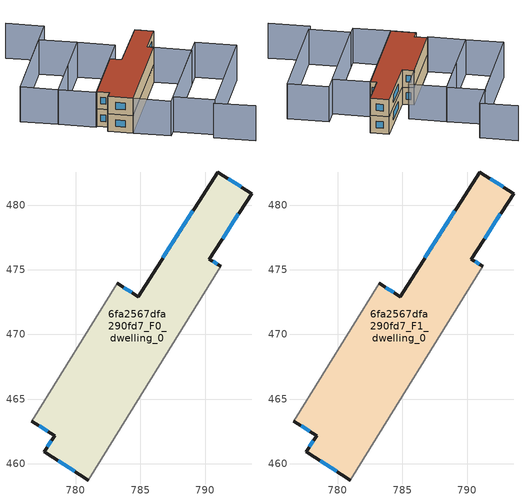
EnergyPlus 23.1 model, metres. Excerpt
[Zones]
6fa2567dfa290fd7_F0_dwelling_0
 floor ground (EU_floor_Construction): 793.58,480.88 790.33,475.82 791.21,475.26 780.98,458.76 777.57,460.94 778.37,462.18 776.62,463.3 783.22,473.94 784.81,472.93 790.98,482.55 z0
 wall outside (EU_wall_Construction): 776.62,463.3 778.37,462.18 777.57,460.94 780.98,458.76 / 791.21,475.26 790.33,475.82 793.58,480.88 790.98,482.55 784.81,472.93 783.22,473.94 z0:3
 wall adiabatic (EU_wall_Construction): 780.98,458.76 791.21,475.26 / 783.22,473.94 776.62,463.3 z0:3
 window (EU_Window_Construction): 778.63,460.26 779.92,459.44 / 778.12,461.8 777.82,461.33 / 777.17,462.95 777.82,462.53 / 784.32,473.24 783.71,473.62 / 789.06,479.55 786.73,475.93 / 792.77,481.4 791.79,482.03 / 791.34,477.4 792.57,479.31 / 790.94,475.44 790.61,475.65 z0.93:2.07
6fa2567dfa290fd7_F1_dwelling_0
 floor to 6fa2567dfa290fd7_F0_dwelling_0 (EU_floor_Construction): 793.58,480.88 790.33,475.82 791.21,475.26 780.98,458.76 777.57,460.94 778.37,462.18 776.62,463.3 783.22,473.94 784.81,472.93 790.98,482.55 z3
 wall outside (EU_wall_Construction): 776.62,463.3 778.37,462.18 777.57,460.94 780.98,458.76 / 791.21,475.26 790.33,475.82 793.58,480.88 790.98,482.55 784.81,472.93 783.22,473.94 z3:6
 wall adiabatic (EU_wall_Construction): 780.98,458.76 791.21,475.26 / 783.22,473.94 776.62,463.3 z3:6
 window (EU_Window_Construction): 778.63,460.26 779.92,459.44 / 778.12,461.8 777.82,461.33 / 777.17,462.95 777.82,462.53 / 784.32,473.24 783.71,473.62 / 789.06,479.55 786.73,475.93 / 792.77,481.4 791.79,482.03 / 791.34,477.4 792.57,479.31 / 790.94,475.44 790.61,475.65 z3.93:5.07
 roof outside (EU_roof_Construction): 780.98,458.76 791.21,475.26 790.33,475.82 793.58,480.88 790.98,482.55 784.81,472.93 783.22,473.94 776.62,463.3 778.37,462.18 777.57,460.94 z6
shading: 797.75,448.8 792.05,452.33 / 773.19,492.46 778.37,489.25 / 778.37,489.25 766.19,469.61 / 771.28,466.26 780.81,481.62 / 780.81,481.62 785.99,478.41 / 785.99,478.41 776.46,463.04 / 776.46,463.04 771.28,466.26 / 803.63,471.01 792.68,453.34 / 792.68,453.34 786.98,456.88 / 786.98,456.88 797.93,474.54 / 797.93,474.54 803.63,471.01 / 780.96,458.73 791.21,475.26 / 791.21,475.26 796.39,472.05 / 796.39,472.05 786.14,455.52 / 786.14,455.52 780.96,458.73 / 780.84,481.67 771.32,466.32 / 771.32,466.32 766.14,469.53 / 766.14,469.53 775.66,484.88 / 775.66,484.88 780.84,481.67 z0:6
[Building]
EU S2 Campaign: North Axis=0; Terrain=City; Solar Distribution=FullExterior
[Site:Location]
Montreal-Trudeau.Intl.AP: Latitude=45.4667; Longitude=-73.75; Time Zone=-5; Elevation=36
[SizingPeriod:WeatherFileDays]
AnnualSizingPeriod: Begin Month=1; Begin Day of Month=1; End Month=12; End Day of Month=31; Day of Week for Start Day=Monday; Use Weather File Daylight Saving Period=No; Use Weather File Rain and Snow Indicators=No
[MATERIAL]
EU_InternalMass_Material: Roughness=MediumRough; Thickness=0.1; Conductivity=1; Density=1800; Specific Heat=900; Thermal Absorptance=0.9; Solar Absorptance=0.7; Visible Absorptance=0.7
[MATERIAL:NOMASS] Roughness=MediumRough; Thermal Absorptance=0.9; Solar Absorptance=0.7; Visible Absorptance=0.7
Name | Thermal Resistance
EU_wall_NoMass; EU_floor_NoMass | 1.51479
EU_roof_NoMass | 2.84114
[WINDOWMATERIAL:SIMPLEGLAZINGSYSTEM]
EU_Window_SimpleGlazing: UFactor=3.53504; Solar Heat Gain Coefficient=0.8; Visible Transmittance=0.8
[CONSTRUCTION]
EU_wall_Construction: EU_wall_NoMass
EU_roof_Construction: EU_roof_NoMass
EU_floor_Construction: EU_floor_NoMass
EU_Window_Construction: EU_Window_SimpleGlazing
EU_InternalMass_Construction: EU_InternalMass_Material
[ZONE] Type=1; Multiplier=1; Ceiling Height=autocalculate; Floor Area=autocalculate; Part of Total Floor Area=Yes
Name | Volume
6fa2567dfa290fd7_F0_dwelling_0 | 370.214
6fa2567dfa290fd7_F1_dwelling_0 | 370.215
[INTERNALMASS] Construction=EU_InternalMass_Construction; Surface Area=123.405
Name | Zone or ZoneList
6fa2567dfa290fd7_F0_dwelling_0_EU_InternalMass | 6fa2567dfa290fd7_F0_dwelling_0
6fa2567dfa290fd7_F1_dwelling_0_EU_InternalMass | 6fa2567dfa290fd7_F1_dwelling_0
[OTHEREQUIPMENT] Fuel Type=Electricity; Design Level Calculation Method=Watts/Area; Power per Zone Floor Area=1; Fraction Latent=0; Fraction Radiant=0; Fraction Lost=0; Carbon Dioxide Generation Rate=0; EndUse Subcategory=EU_Step8_InternalGains
Name | Zone or ZoneList or Space or SpaceList | Schedule
EU_Step8_InternalGain_6fa2567dfa290fd7_F0_dwelling_0_f000 | 6fa2567dfa290fd7_F0_dwelling_0 | EU_Step8_GainSchedule_6fa2567dfa290fd7_F0_dwelling_0_f000
EU_Step8_InternalGain_6fa2567dfa290fd7_F1_dwelling_0_f000 | 6fa2567dfa290fd7_F1_dwelling_0 | EU_Step8_GainSchedule_6fa2567dfa290fd7_F1_dwelling_0_f000
[ZONEVENTILATION:DESIGNFLOWRATE] Schedule=EU_AlwaysOn; Design Flow Rate Calculation Method=AirChanges/Hour; Air Changes per Hour=0.775154; Ventilation Type=Natural; Fan Pressure Rise=0; Fan Total Efficiency=1; Constant Term Coefficient=1; Temperature Term Coefficient=0; Velocity Term Coefficient=0; Velocity Squared Term Coefficient=0; Minimum Indoor Temperature=-100; Maximum Indoor Temperature=100; Delta Temperature=-100; Minimum Outdoor Temperature=-100; Maximum Outdoor Temperature=100; Maximum Wind Speed=40
Name | Zone or ZoneList or Space or SpaceList
EU_ConstantAir_6fa2567dfa290fd7_F0_dwelling_0 | 6fa2567dfa290fd7_F0_dwelling_0
EU_ConstantAir_6fa2567dfa290fd7_F1_dwelling_0 | 6fa2567dfa290fd7_F1_dwelling_0
[HVACTEMPLATE:THERMOSTAT] Constant Heating Setpoint=20; Constant Cooling Setpoint=50
EU_HeatOnly_6fa2567dfa290fd7_F0_dwelling_0; EU_HeatOnly_6fa2567dfa290fd7_F1_dwelling_0
[HVACTEMPLATE:ZONE:IDEALLOADSAIRSYSTEM] System Availability Schedule=EU_AlwaysOn; Maximum Heating Supply Air Temperature=50; Minimum Cooling Supply Air Temperature=13; Maximum Heating Supply Air Humidity Ratio=0.0156; Minimum Cooling Supply Air Humidity Ratio=0.0077; Heating Limit=NoLimit; Cooling Limit=NoLimit; Heating Availability Schedule=EU_AlwaysOn; Cooling Availability Schedule=EU_CoolingOff; Dehumidification Control Type=ConstantSensibleHeatRatio; Cooling Sensible Heat Ratio=0.7; Dehumidification Setpoint=60; Humidification Control Type=None; Humidification Setpoint=30; Outdoor Air Method=None; Outdoor Air Flow Rate per Person=0.00944; Outdoor Air Flow Rate per Zone Floor Area=0; Outdoor Air Flow Rate per Zone=0; Demand Controlled Ventilation Type=None; Outdoor Air Economizer Type=NoEconomizer; Heat Recovery Type=None; Sensible Heat Recovery Effectiveness=0.7; Latent Heat Recovery Effectiveness=0.65
Name | Template Thermostat
6fa2567dfa290fd7_F0_dwelling_0 | EU_HeatOnly_6fa2567dfa290fd7_F0_dwelling_0
6fa2567dfa290fd7_F1_dwelling_0 | EU_HeatOnly_6fa2567dfa290fd7_F1_dwelling_0
[SIZING:ZONE] Zone Cooling Design Supply Air Temperature Input Method=SupplyAirTemperature; Zone Cooling Design Supply Air Temperature=13; Zone Heating Design Supply Air Temperature Input Method=SupplyAirTemperature; Zone Heating Design Supply Air Temperature=50; Zone Cooling Design Supply Air Humidity Ratio=0.008; Zone Heating Design Supply Air Humidity Ratio=0.008; Cooling Design Air Flow Method=DesignDay; Cooling Design Air Flow Rate=0; Cooling Minimum Air Flow per Zone Floor Area=0.000762; Cooling Minimum Air Flow=0; Cooling Minimum Air Flow Fraction=0.2; Heating Design Air Flow Method=DesignDay; Heating Design Air Flow Rate=0; Heating Maximum Air Flow per Zone Floor Area=0.002032; Heating Maximum Air Flow=0.141576; Heating Maximum Air Flow Fraction=0.3; Account for Dedicated Outdoor Air System=No; Dedicated Outdoor Air System Control Strategy=NeutralSupplyAir; Dedicated Outdoor Air Low Setpoint Temperature for Design=autosize; Dedicated Outdoor Air High Setpoint Temperature for Design=autosize; Zone Load Sizing Method=Sensible Load Only No Latent Load; Zone Latent Cooling Design Supply Air Humidity Ratio Input Method=HumidityRatioDifference; Zone Cooling Design Supply Air Humidity Ratio Difference=0.005; Zone Latent Heating Design Supply Air Humidity Ratio Input Method=HumidityRatioDifference; Zone Humidification Design Supply Air Humidity Ratio Difference=0.005
6fa2567dfa290fd7_F0_dwelling_0; 6fa2567dfa290fd7_F1_dwelling_0
[SCHEDULE:CONSTANT]
Name | Hourly Value
EU_AlwaysOn | 1
EU_CoolingOff | 0
[SCHEDULE:FILE] Column Number=1; Rows to Skip at Top=0; Number of Hours of Data=8760; Column Separator=Comma; Interpolate to Timestep=No; Minutes per Item=60; Adjust Schedule for Daylight Savings=Yes
Name | File
EU_Step8_GainSchedule_6fa2567dfa290fd7_F0_dwelling_0_f000 | ../../schedules/6fa2567dfa290fd7/6fa2567dfa290fd7_F0_dwelling_0_f000_gain.csv
EU_Step8_GainSchedule_6fa2567dfa290fd7_F1_dwelling_0_f000 | ../../schedules/6fa2567dfa290fd7/6fa2567dfa290fd7_F1_dwelling_0_f000_gain.csv
